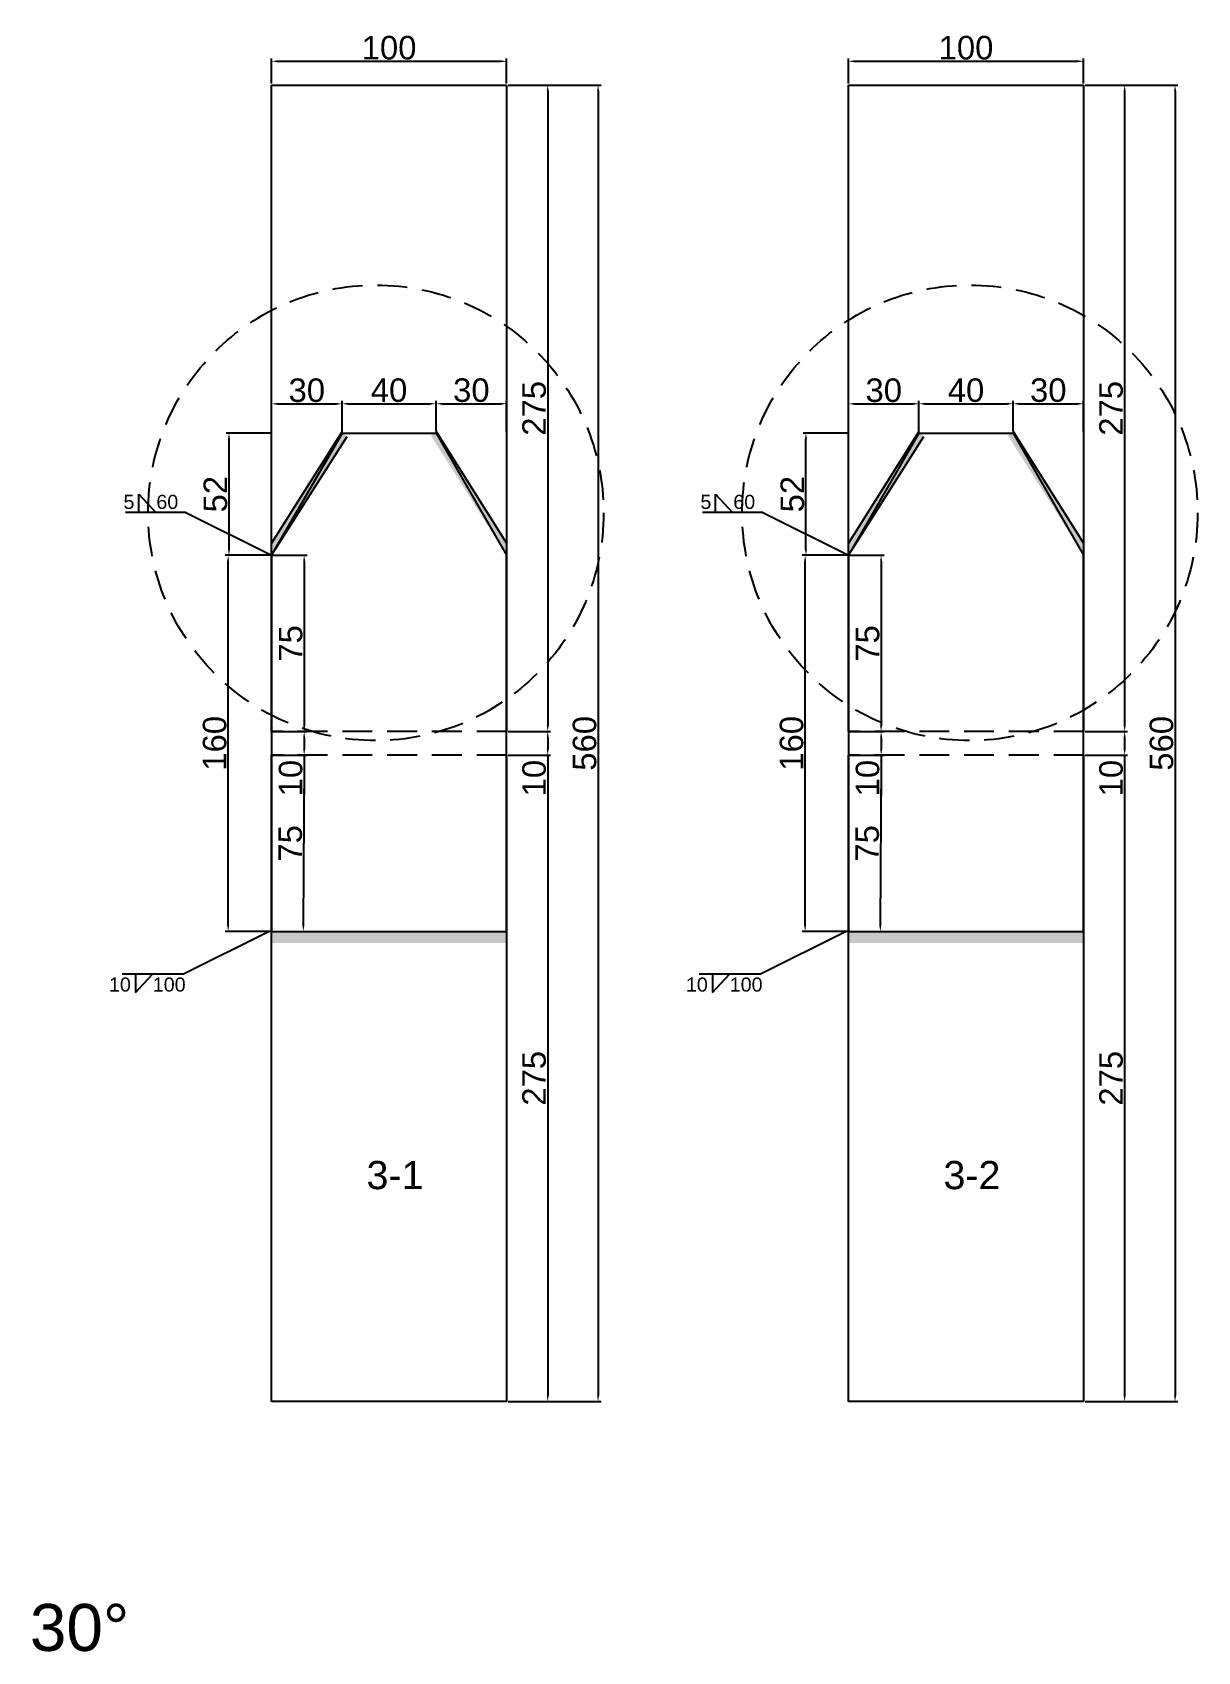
# Model space of a CAD drawing. Header units: millimetres. Extents: x 2042 to 9365, y 311 to 1128.
# Drawn here: x 6239 to 6735, y 311 to 1000 of the extents above; entities that cross this region are included whole.
import ezdxf

# ---------------------------------------------------------------- set-up
doc = ezdxf.new("R2010")
doc.units = ezdxf.units.MM
doc.linetypes.add('DASHED', pattern=[19.05, 12.7, -6.35])
for name, color, linetype in [('切平处', 3, 'DASHED'), ('尺寸标注', 6, 'Continuous'), ('标号', 4, 'Continuous'), ('焊缝', 250, 'Continuous')]:
    doc.layers.add(name, color=color, linetype=linetype)
doc.styles.get("Standard").update_dxf_attribs({"font": 'arial.ttf'})
doc.dimstyles.new('ISO-25-JHF', dxfattribs={"dimtxt": 10, "dimasz": 2.5, "dimexe": 1.25, "dimexo": 0.625, "dimtad": 1, "dimtxsty": 'Standard', "dimcen": 2.5, "dimadec": 0, "dimazin": 0, "dimtfac": 1, "dimtmove": 0, "dimatfit": 3, "dimfxl": 1, "dimarcsym": 0})

# ---------------------------------------------------------------- blocks, each defined once
blk = doc.blocks.new('*D173')
at = {"layer": 'Defpoints', "color": 0, "transparency": 16777216}
for p in [(6440.6, 987.56), (6340.6, 977.42), (6440.6, 977.42)]:
    blk.add_point(p, dxfattribs=at)
at = {"layer": '尺寸标注', "color": 0, "lineweight": -2, "transparency": 16777216}
for p, q in [((6340.6, 978.05), (6340.6, 988.81)), ((6343.1, 987.56), (6438.1, 987.56)), ((6440.6, 978.05), (6440.6, 988.81))]:
    blk.add_line(p, q, dxfattribs=at)
at = {"layer": '尺寸标注', "color": 0, "transparency": 16777216}
for points in [[(6343.1, 987.98), (6343.1, 987.14), (6340.6, 987.56)], [(6438.1, 987.98), (6438.1, 987.14), (6440.6, 987.56)]]:
    blk.add_solid(points, dxfattribs=at)
at = {"layer": '尺寸标注', "color": 0, "transparency": 16777216, "insert": (6390.6, 993.29), "char_height": 10, "attachment_point": 5}
blk.add_mtext('100', dxfattribs=at)
blk = doc.blocks.new('*D174')
at = {"layer": 'Defpoints', "color": 0, "transparency": 16777216}
for p in [(6440.6, 977.42), (6440.6, 702.42), (6458.08, 702.42)]:
    blk.add_point(p, dxfattribs=at)
at = {"layer": '尺寸标注', "color": 0, "lineweight": -2, "transparency": 16777216}
for p, q in [((6441.22, 977.42), (6459.33, 977.42)), ((6458.08, 974.92), (6458.08, 704.92)), ((6441.22, 702.42), (6459.33, 702.42))]:
    blk.add_line(p, q, dxfattribs=at)
at = {"layer": '尺寸标注', "color": 0, "transparency": 16777216}
for points in [[(6457.66, 974.92), (6458.49, 974.92), (6458.08, 977.42)], [(6457.66, 704.92), (6458.49, 704.92), (6458.08, 702.42)]]:
    blk.add_solid(points, dxfattribs=at)
at = {"layer": '尺寸标注', "color": 0, "transparency": 16777216, "insert": (6452.34, 839.92), "char_height": 10, "attachment_point": 5, "rotation": 90}
blk.add_mtext('275', dxfattribs=at)
blk = doc.blocks.new('*D156')
at = {"layer": 'Defpoints', "color": 0, "transparency": 16777216}
for p in [(6322.16, 777.42), (6340.6, 777.42), (6340.6, 617.42)]:
    blk.add_point(p, dxfattribs=at)
at = {"layer": '尺寸标注', "color": 0, "lineweight": -2, "transparency": 16777216}
for p, q in [((6339.97, 777.42), (6320.91, 777.42)), ((6322.16, 619.92), (6322.16, 774.92)), ((6339.97, 617.42), (6320.91, 617.42))]:
    blk.add_line(p, q, dxfattribs=at)
at = {"layer": '尺寸标注', "color": 0, "transparency": 16777216}
for points in [[(6321.74, 774.92), (6322.57, 774.92), (6322.16, 777.42)], [(6321.74, 619.92), (6322.57, 619.92), (6322.16, 617.42)]]:
    blk.add_solid(points, dxfattribs=at)
at = {"layer": '尺寸标注', "color": 0, "transparency": 16777216, "insert": (6316.43, 697.42), "char_height": 10, "attachment_point": 5, "rotation": 90}
blk.add_mtext('160', dxfattribs=at)
blk = doc.blocks.new('*D175')
at = {"layer": 'Defpoints', "color": 0, "transparency": 16777216}
for p in [(6440.6, 702.42), (6440.6, 692.42), (6458.08, 692.42)]:
    blk.add_point(p, dxfattribs=at)
at = {"layer": '尺寸标注', "color": 0, "lineweight": -2, "transparency": 16777216}
for p, q in [((6441.22, 702.42), (6459.33, 702.42)), ((6458.08, 699.92), (6458.08, 694.92)), ((6441.22, 692.42), (6459.33, 692.42)), ((6458.08, 692.42), (6458.08, 675.32))]:
    blk.add_line(p, q, dxfattribs=at)
at = {"layer": '尺寸标注', "color": 0, "transparency": 16777216}
for points in [[(6457.66, 699.92), (6458.49, 699.92), (6458.08, 702.42)], [(6457.66, 694.92), (6458.49, 694.92), (6458.08, 692.42)]]:
    blk.add_solid(points, dxfattribs=at)
at = {"layer": '尺寸标注', "color": 0, "transparency": 16777216, "insert": (6452.34, 682.62), "char_height": 10, "attachment_point": 5, "rotation": 90}
blk.add_mtext('10', dxfattribs=at)
blk = doc.blocks.new('*D176')
at = {"layer": 'Defpoints', "color": 0, "transparency": 16777216}
for p in [(6440.6, 692.42), (6440.6, 417.42), (6458.08, 417.42)]:
    blk.add_point(p, dxfattribs=at)
at = {"layer": '尺寸标注', "color": 0, "lineweight": -2, "transparency": 16777216}
for p, q in [((6441.22, 692.42), (6459.33, 692.42)), ((6458.08, 689.92), (6458.08, 419.92)), ((6441.22, 417.42), (6459.33, 417.42))]:
    blk.add_line(p, q, dxfattribs=at)
at = {"layer": '尺寸标注', "color": 0, "transparency": 16777216}
for points in [[(6457.66, 689.92), (6458.49, 689.92), (6458.08, 692.42)], [(6457.66, 419.92), (6458.49, 419.92), (6458.08, 417.42)]]:
    blk.add_solid(points, dxfattribs=at)
at = {"layer": '尺寸标注', "color": 0, "transparency": 16777216, "insert": (6452.34, 554.92), "char_height": 10, "attachment_point": 5, "rotation": 90}
blk.add_mtext('275', dxfattribs=at)
blk = doc.blocks.new('*D157')
at = {"layer": 'Defpoints', "color": 0, "transparency": 16777216}
for p in [(6440.6, 977.42), (6440.6, 417.42), (6479.53, 417.42)]:
    blk.add_point(p, dxfattribs=at)
at = {"layer": '尺寸标注', "color": 0, "lineweight": -2, "transparency": 16777216}
for p, q in [((6441.22, 977.42), (6480.78, 977.42)), ((6479.53, 974.92), (6479.53, 419.92)), ((6441.22, 417.42), (6480.78, 417.42))]:
    blk.add_line(p, q, dxfattribs=at)
at = {"layer": '尺寸标注', "color": 0, "transparency": 16777216}
for points in [[(6479.11, 974.92), (6479.94, 974.92), (6479.53, 977.42)], [(6479.11, 419.92), (6479.94, 419.92), (6479.53, 417.42)]]:
    blk.add_solid(points, dxfattribs=at)
at = {"layer": '尺寸标注', "color": 0, "transparency": 16777216, "insert": (6473.8, 697.42), "char_height": 10, "attachment_point": 5, "rotation": 90}
blk.add_mtext('560', dxfattribs=at)
blk = doc.blocks.new('*D184')
at = {"layer": 'Defpoints', "color": 0, "transparency": 16777216}
for p in [(6340.6, 777.42), (6340.6, 702.42), (6354.49, 702.42)]:
    blk.add_point(p, dxfattribs=at)
at = {"layer": '尺寸标注', "color": 0, "lineweight": -2, "transparency": 16777216}
for p, q in [((6341.22, 777.42), (6355.74, 777.42)), ((6354.49, 774.92), (6354.49, 704.92)), ((6341.22, 702.42), (6355.74, 702.42))]:
    blk.add_line(p, q, dxfattribs=at)
at = {"layer": '尺寸标注', "color": 0, "transparency": 16777216}
for points in [[(6354.07, 774.92), (6354.9, 774.92), (6354.49, 777.42)], [(6354.07, 704.92), (6354.9, 704.92), (6354.49, 702.42)]]:
    blk.add_solid(points, dxfattribs=at)
at = {"layer": '尺寸标注', "color": 0, "transparency": 16777216, "insert": (6348.78, 739.92), "char_height": 10, "attachment_point": 5, "rotation": 90}
blk.add_mtext('75', dxfattribs=at)
blk = doc.blocks.new('*D185')
at = {"layer": 'Defpoints', "color": 0, "transparency": 16777216}
for p in [(6340.6, 702.42), (6340.6, 692.42), (6354.49, 692.42)]:
    blk.add_point(p, dxfattribs=at)
at = {"layer": '尺寸标注', "color": 0, "lineweight": -2, "transparency": 16777216}
for p, q in [((6341.22, 702.42), (6355.74, 702.42)), ((6354.49, 699.92), (6354.49, 694.92)), ((6341.22, 692.42), (6355.74, 692.42)), ((6354.49, 692.42), (6354.49, 675.32))]:
    blk.add_line(p, q, dxfattribs=at)
at = {"layer": '尺寸标注', "color": 0, "transparency": 16777216}
for points in [[(6354.07, 699.92), (6354.9, 699.92), (6354.49, 702.42)], [(6354.07, 694.92), (6354.9, 694.92), (6354.49, 692.42)]]:
    blk.add_solid(points, dxfattribs=at)
at = {"layer": '尺寸标注', "color": 0, "transparency": 16777216, "insert": (6348.76, 682.62), "char_height": 10, "attachment_point": 5, "rotation": 90}
blk.add_mtext('10', dxfattribs=at)
blk = doc.blocks.new('*D159')
at = {"layer": 'Defpoints', "color": 0, "transparency": 16777216}
for p in [(6340.6, 692.42), (6340.23, 617.42), (6354.12, 617.36)]:
    blk.add_point(p, dxfattribs=at)
at = {"layer": '尺寸标注', "color": 0, "lineweight": -2, "transparency": 16777216}
for p, q in [((6341.22, 692.42), (6355.74, 692.35)), ((6354.48, 689.86), (6354.13, 619.86)), ((6340.86, 617.42), (6355.37, 617.35))]:
    blk.add_line(p, q, dxfattribs=at)
at = {"layer": '尺寸标注', "color": 0, "transparency": 16777216}
for points in [[(6354.06, 689.86), (6354.89, 689.85), (6354.49, 692.36)], [(6353.72, 619.86), (6354.55, 619.85), (6354.12, 617.36)]]:
    blk.add_solid(points, dxfattribs=at)
at = {"layer": '尺寸标注', "color": 0, "transparency": 16777216, "insert": (6348.59, 654.88), "char_height": 10, "attachment_point": 5, "rotation": 89.72111}
blk.add_mtext('75', dxfattribs=at)
blk = doc.blocks.new('*D160')
at = {"layer": 'Defpoints', "color": 0, "transparency": 16777216}
for p in [(6322.51, 829.42), (6340.6, 829.42), (6340.6, 777.42)]:
    blk.add_point(p, dxfattribs=at)
at = {"layer": '尺寸标注', "color": 0, "lineweight": -2, "transparency": 16777216}
for p, q in [((6339.97, 829.42), (6321.26, 829.42)), ((6322.51, 779.92), (6322.51, 826.92)), ((6339.97, 777.42), (6321.26, 777.42))]:
    blk.add_line(p, q, dxfattribs=at)
at = {"layer": '尺寸标注', "color": 0, "transparency": 16777216}
for points in [[(6322.09, 826.92), (6322.93, 826.92), (6322.51, 829.42)], [(6322.09, 779.92), (6322.93, 779.92), (6322.51, 777.42)]]:
    blk.add_solid(points, dxfattribs=at)
at = {"layer": '尺寸标注', "color": 0, "transparency": 16777216, "insert": (6316.78, 803.42), "char_height": 10, "attachment_point": 5, "rotation": 90}
blk.add_mtext('52', dxfattribs=at)
blk = doc.blocks.new('*D187')
at = {"layer": 'Defpoints', "color": 0, "transparency": 16777216}
for p in [(6370.6, 841.83), (6340.6, 829.42), (6370.6, 829.42)]:
    blk.add_point(p, dxfattribs=at)
at = {"layer": '尺寸标注', "color": 0, "lineweight": -2, "transparency": 16777216}
for p, q in [((6340.6, 830.05), (6340.6, 843.08)), ((6343.1, 841.83), (6368.1, 841.83)), ((6370.6, 830.05), (6370.6, 843.08))]:
    blk.add_line(p, q, dxfattribs=at)
at = {"layer": '尺寸标注', "color": 0, "transparency": 16777216}
for points in [[(6343.1, 842.25), (6343.1, 841.41), (6340.6, 841.83)], [(6368.1, 842.25), (6368.1, 841.41), (6370.6, 841.83)]]:
    blk.add_solid(points, dxfattribs=at)
at = {"layer": '尺寸标注', "color": 0, "transparency": 16777216, "insert": (6355.6, 847.56), "char_height": 10, "attachment_point": 5}
blk.add_mtext('30', dxfattribs=at)
blk = doc.blocks.new('*D188')
at = {"layer": 'Defpoints', "color": 0, "transparency": 16777216}
for p in [(6410.6, 841.86), (6370.6, 829.42), (6410.6, 829.42)]:
    blk.add_point(p, dxfattribs=at)
at = {"layer": '尺寸标注', "color": 0, "lineweight": -2, "transparency": 16777216}
for p, q in [((6370.6, 830.05), (6370.6, 843.11)), ((6373.1, 841.86), (6408.1, 841.86)), ((6410.6, 830.05), (6410.6, 843.11))]:
    blk.add_line(p, q, dxfattribs=at)
at = {"layer": '尺寸标注', "color": 0, "transparency": 16777216}
for points in [[(6373.1, 842.28), (6373.1, 841.45), (6370.6, 841.86)], [(6408.1, 842.28), (6408.1, 841.45), (6410.6, 841.86)]]:
    blk.add_solid(points, dxfattribs=at)
at = {"layer": '尺寸标注', "color": 0, "transparency": 16777216, "insert": (6390.6, 847.59), "char_height": 10, "attachment_point": 5}
blk.add_mtext('40', dxfattribs=at)
blk = doc.blocks.new('*D161')
at = {"layer": 'Defpoints', "color": 0, "transparency": 16777216}
for p in [(6440.6, 841.86), (6410.6, 829.42), (6440.6, 829.42)]:
    blk.add_point(p, dxfattribs=at)
at = {"layer": '尺寸标注', "color": 0, "lineweight": -2, "transparency": 16777216}
for p, q in [((6410.6, 830.05), (6410.6, 843.11)), ((6413.1, 841.86), (6438.1, 841.86)), ((6440.6, 830.05), (6440.6, 843.11))]:
    blk.add_line(p, q, dxfattribs=at)
at = {"layer": '尺寸标注', "color": 0, "transparency": 16777216}
for points in [[(6413.1, 842.28), (6413.1, 841.45), (6410.6, 841.86)], [(6438.1, 842.28), (6438.1, 841.45), (6440.6, 841.86)]]:
    blk.add_solid(points, dxfattribs=at)
at = {"layer": '尺寸标注', "color": 0, "transparency": 16777216, "insert": (6425.6, 847.6), "char_height": 10, "attachment_point": 5}
blk.add_mtext('30', dxfattribs=at)
blk = doc.blocks.new('*D225')
at = {"layer": 'Defpoints', "color": 0, "transparency": 16777216}
for p in [(6686.03, 987.56), (6586.03, 977.42), (6686.03, 977.42)]:
    blk.add_point(p, dxfattribs=at)
at = {"layer": '尺寸标注', "color": 0, "lineweight": -2, "transparency": 16777216}
for p, q in [((6586.03, 978.05), (6586.03, 988.81)), ((6588.53, 987.56), (6683.53, 987.56)), ((6686.03, 978.05), (6686.03, 988.81))]:
    blk.add_line(p, q, dxfattribs=at)
at = {"layer": '尺寸标注', "color": 0, "transparency": 16777216}
for points in [[(6588.53, 987.98), (6588.53, 987.14), (6586.03, 987.56)], [(6683.53, 987.98), (6683.53, 987.14), (6686.03, 987.56)]]:
    blk.add_solid(points, dxfattribs=at)
at = {"layer": '尺寸标注', "color": 0, "transparency": 16777216, "insert": (6636.03, 993.29), "char_height": 10, "attachment_point": 5}
blk.add_mtext('100', dxfattribs=at)
blk = doc.blocks.new('*D226')
at = {"layer": 'Defpoints', "color": 0, "transparency": 16777216}
for p in [(6686.03, 977.42), (6686.03, 702.42), (6703.51, 702.42)]:
    blk.add_point(p, dxfattribs=at)
at = {"layer": '尺寸标注', "color": 0, "lineweight": -2, "transparency": 16777216}
for p, q in [((6686.66, 977.42), (6704.76, 977.42)), ((6703.51, 974.92), (6703.51, 704.92)), ((6686.66, 702.42), (6704.76, 702.42))]:
    blk.add_line(p, q, dxfattribs=at)
at = {"layer": '尺寸标注', "color": 0, "transparency": 16777216}
for points in [[(6703.09, 974.92), (6703.93, 974.92), (6703.51, 977.42)], [(6703.09, 704.92), (6703.93, 704.92), (6703.51, 702.42)]]:
    blk.add_solid(points, dxfattribs=at)
at = {"layer": '尺寸标注', "color": 0, "transparency": 16777216, "insert": (6697.78, 839.92), "char_height": 10, "attachment_point": 5, "rotation": 90}
blk.add_mtext('275', dxfattribs=at)
blk = doc.blocks.new('*D220')
at = {"layer": 'Defpoints', "color": 0, "transparency": 16777216}
for p in [(6567.59, 777.42), (6586.03, 777.42), (6586.03, 617.42)]:
    blk.add_point(p, dxfattribs=at)
at = {"layer": '尺寸标注', "color": 0, "lineweight": -2, "transparency": 16777216}
for p, q in [((6585.41, 777.42), (6566.34, 777.42)), ((6567.59, 619.92), (6567.59, 774.92)), ((6585.41, 617.42), (6566.34, 617.42))]:
    blk.add_line(p, q, dxfattribs=at)
at = {"layer": '尺寸标注', "color": 0, "transparency": 16777216}
for points in [[(6567.17, 774.92), (6568.01, 774.92), (6567.59, 777.42)], [(6567.17, 619.92), (6568.01, 619.92), (6567.59, 617.42)]]:
    blk.add_solid(points, dxfattribs=at)
at = {"layer": '尺寸标注', "color": 0, "transparency": 16777216, "insert": (6561.86, 697.42), "char_height": 10, "attachment_point": 5, "rotation": 90}
blk.add_mtext('160', dxfattribs=at)
blk = doc.blocks.new('*D227')
at = {"layer": 'Defpoints', "color": 0, "transparency": 16777216}
for p in [(6686.03, 702.42), (6686.03, 692.42), (6703.51, 692.42)]:
    blk.add_point(p, dxfattribs=at)
at = {"layer": '尺寸标注', "color": 0, "lineweight": -2, "transparency": 16777216}
for p, q in [((6686.66, 702.42), (6704.76, 702.42)), ((6703.51, 699.92), (6703.51, 694.92)), ((6686.66, 692.42), (6704.76, 692.42)), ((6703.51, 692.42), (6703.51, 675.32))]:
    blk.add_line(p, q, dxfattribs=at)
at = {"layer": '尺寸标注', "color": 0, "transparency": 16777216}
for points in [[(6703.09, 699.92), (6703.93, 699.92), (6703.51, 702.42)], [(6703.09, 694.92), (6703.93, 694.92), (6703.51, 692.42)]]:
    blk.add_solid(points, dxfattribs=at)
at = {"layer": '尺寸标注', "color": 0, "transparency": 16777216, "insert": (6697.78, 682.62), "char_height": 10, "attachment_point": 5, "rotation": 90}
blk.add_mtext('10', dxfattribs=at)
blk = doc.blocks.new('*D228')
at = {"layer": 'Defpoints', "color": 0, "transparency": 16777216}
for p in [(6686.03, 692.42), (6686.03, 417.42), (6703.51, 417.42)]:
    blk.add_point(p, dxfattribs=at)
at = {"layer": '尺寸标注', "color": 0, "lineweight": -2, "transparency": 16777216}
for p, q in [((6686.66, 692.42), (6704.76, 692.42)), ((6703.51, 689.92), (6703.51, 419.92)), ((6686.66, 417.42), (6704.76, 417.42))]:
    blk.add_line(p, q, dxfattribs=at)
at = {"layer": '尺寸标注', "color": 0, "transparency": 16777216}
for points in [[(6703.09, 689.92), (6703.93, 689.92), (6703.51, 692.42)], [(6703.09, 419.92), (6703.93, 419.92), (6703.51, 417.42)]]:
    blk.add_solid(points, dxfattribs=at)
at = {"layer": '尺寸标注', "color": 0, "transparency": 16777216, "insert": (6697.78, 554.92), "char_height": 10, "attachment_point": 5, "rotation": 90}
blk.add_mtext('275', dxfattribs=at)
blk = doc.blocks.new('*D221')
at = {"layer": 'Defpoints', "color": 0, "transparency": 16777216}
for p in [(6686.03, 977.42), (6686.03, 417.42), (6724.96, 417.42)]:
    blk.add_point(p, dxfattribs=at)
at = {"layer": '尺寸标注', "color": 0, "lineweight": -2, "transparency": 16777216}
for p, q in [((6686.66, 977.42), (6726.21, 977.42)), ((6724.96, 974.92), (6724.96, 419.92)), ((6686.66, 417.42), (6726.21, 417.42))]:
    blk.add_line(p, q, dxfattribs=at)
at = {"layer": '尺寸标注', "color": 0, "transparency": 16777216}
for points in [[(6724.54, 974.92), (6725.38, 974.92), (6724.96, 977.42)], [(6724.54, 419.92), (6725.38, 419.92), (6724.96, 417.42)]]:
    blk.add_solid(points, dxfattribs=at)
at = {"layer": '尺寸标注', "color": 0, "transparency": 16777216, "insert": (6719.23, 697.42), "char_height": 10, "attachment_point": 5, "rotation": 90}
blk.add_mtext('560', dxfattribs=at)
blk = doc.blocks.new('*D229')
at = {"layer": 'Defpoints', "color": 0, "transparency": 16777216}
for p in [(6586.03, 777.42), (6586.03, 702.42), (6599.92, 702.42)]:
    blk.add_point(p, dxfattribs=at)
at = {"layer": '尺寸标注', "color": 0, "lineweight": -2, "transparency": 16777216}
for p, q in [((6586.66, 777.42), (6601.17, 777.42)), ((6599.92, 774.92), (6599.92, 704.92)), ((6586.66, 702.42), (6601.17, 702.42))]:
    blk.add_line(p, q, dxfattribs=at)
at = {"layer": '尺寸标注', "color": 0, "transparency": 16777216}
for points in [[(6599.5, 774.92), (6600.34, 774.92), (6599.92, 777.42)], [(6599.5, 704.92), (6600.34, 704.92), (6599.92, 702.42)]]:
    blk.add_solid(points, dxfattribs=at)
at = {"layer": '尺寸标注', "color": 0, "transparency": 16777216, "insert": (6594.21, 739.92), "char_height": 10, "attachment_point": 5, "rotation": 90}
blk.add_mtext('75', dxfattribs=at)
blk = doc.blocks.new('*D230')
at = {"layer": 'Defpoints', "color": 0, "transparency": 16777216}
for p in [(6586.03, 702.42), (6586.03, 692.42), (6599.92, 692.42)]:
    blk.add_point(p, dxfattribs=at)
at = {"layer": '尺寸标注', "color": 0, "lineweight": -2, "transparency": 16777216}
for p, q in [((6586.66, 702.42), (6601.17, 702.42)), ((6599.92, 699.92), (6599.92, 694.92)), ((6586.66, 692.42), (6601.17, 692.42)), ((6599.92, 692.42), (6599.92, 675.32))]:
    blk.add_line(p, q, dxfattribs=at)
at = {"layer": '尺寸标注', "color": 0, "transparency": 16777216}
for points in [[(6599.5, 699.92), (6600.34, 699.92), (6599.92, 702.42)], [(6599.5, 694.92), (6600.34, 694.92), (6599.92, 692.42)]]:
    blk.add_solid(points, dxfattribs=at)
at = {"layer": '尺寸标注', "color": 0, "transparency": 16777216, "insert": (6594.19, 682.62), "char_height": 10, "attachment_point": 5, "rotation": 90}
blk.add_mtext('10', dxfattribs=at)
blk = doc.blocks.new('*D222')
at = {"layer": 'Defpoints', "color": 0, "transparency": 16777216}
for p in [(6586.03, 692.42), (6585.67, 617.42), (6599.56, 617.36)]:
    blk.add_point(p, dxfattribs=at)
at = {"layer": '尺寸标注', "color": 0, "lineweight": -2, "transparency": 16777216}
for p, q in [((6586.66, 692.42), (6601.17, 692.35)), ((6599.91, 689.86), (6599.57, 619.86)), ((6586.29, 617.42), (6600.81, 617.35))]:
    blk.add_line(p, q, dxfattribs=at)
at = {"layer": '尺寸标注', "color": 0, "transparency": 16777216}
for points in [[(6599.49, 689.86), (6600.33, 689.85), (6599.92, 692.36)], [(6599.15, 619.86), (6599.98, 619.85), (6599.56, 617.36)]]:
    blk.add_solid(points, dxfattribs=at)
at = {"layer": '尺寸标注', "color": 0, "transparency": 16777216, "insert": (6594.03, 654.88), "char_height": 10, "attachment_point": 5, "rotation": 89.72111}
blk.add_mtext('75', dxfattribs=at)
blk = doc.blocks.new('*D223')
at = {"layer": 'Defpoints', "color": 0, "transparency": 16777216}
for p in [(6567.94, 829.42), (6586.03, 829.42), (6586.03, 777.42)]:
    blk.add_point(p, dxfattribs=at)
at = {"layer": '尺寸标注', "color": 0, "lineweight": -2, "transparency": 16777216}
for p, q in [((6585.41, 829.42), (6566.69, 829.42)), ((6567.94, 779.92), (6567.94, 826.92)), ((6585.41, 777.42), (6566.69, 777.42))]:
    blk.add_line(p, q, dxfattribs=at)
at = {"layer": '尺寸标注', "color": 0, "transparency": 16777216}
for points in [[(6567.53, 826.92), (6568.36, 826.92), (6567.94, 829.42)], [(6567.53, 779.92), (6568.36, 779.92), (6567.94, 777.42)]]:
    blk.add_solid(points, dxfattribs=at)
at = {"layer": '尺寸标注', "color": 0, "transparency": 16777216, "insert": (6562.21, 803.42), "char_height": 10, "attachment_point": 5, "rotation": 90}
blk.add_mtext('52', dxfattribs=at)
blk = doc.blocks.new('*D231')
at = {"layer": 'Defpoints', "color": 0, "transparency": 16777216}
for p in [(6616.03, 841.83), (6586.03, 829.42), (6616.03, 829.42)]:
    blk.add_point(p, dxfattribs=at)
at = {"layer": '尺寸标注', "color": 0, "lineweight": -2, "transparency": 16777216}
for p, q in [((6586.03, 830.05), (6586.03, 843.08)), ((6588.53, 841.83), (6613.53, 841.83)), ((6616.03, 830.05), (6616.03, 843.08))]:
    blk.add_line(p, q, dxfattribs=at)
at = {"layer": '尺寸标注', "color": 0, "transparency": 16777216}
for points in [[(6588.53, 842.25), (6588.53, 841.41), (6586.03, 841.83)], [(6613.53, 842.25), (6613.53, 841.41), (6616.03, 841.83)]]:
    blk.add_solid(points, dxfattribs=at)
at = {"layer": '尺寸标注', "color": 0, "transparency": 16777216, "insert": (6601.03, 847.56), "char_height": 10, "attachment_point": 5}
blk.add_mtext('30', dxfattribs=at)
blk = doc.blocks.new('*D232')
at = {"layer": 'Defpoints', "color": 0, "transparency": 16777216}
for p in [(6656.03, 841.86), (6616.03, 829.42), (6656.03, 829.42)]:
    blk.add_point(p, dxfattribs=at)
at = {"layer": '尺寸标注', "color": 0, "lineweight": -2, "transparency": 16777216}
for p, q in [((6616.03, 830.05), (6616.03, 843.11)), ((6618.53, 841.86), (6653.53, 841.86)), ((6656.03, 830.05), (6656.03, 843.11))]:
    blk.add_line(p, q, dxfattribs=at)
at = {"layer": '尺寸标注', "color": 0, "transparency": 16777216}
for points in [[(6618.53, 842.28), (6618.53, 841.45), (6616.03, 841.86)], [(6653.53, 842.28), (6653.53, 841.45), (6656.03, 841.86)]]:
    blk.add_solid(points, dxfattribs=at)
at = {"layer": '尺寸标注', "color": 0, "transparency": 16777216, "insert": (6636.03, 847.59), "char_height": 10, "attachment_point": 5}
blk.add_mtext('40', dxfattribs=at)
blk = doc.blocks.new('*D224')
at = {"layer": 'Defpoints', "color": 0, "transparency": 16777216}
for p in [(6686.03, 841.86), (6656.03, 829.42), (6686.03, 829.42)]:
    blk.add_point(p, dxfattribs=at)
at = {"layer": '尺寸标注', "color": 0, "lineweight": -2, "transparency": 16777216}
for p, q in [((6656.03, 830.05), (6656.03, 843.11)), ((6658.53, 841.86), (6683.53, 841.86)), ((6686.03, 830.05), (6686.03, 843.11))]:
    blk.add_line(p, q, dxfattribs=at)
at = {"layer": '尺寸标注', "color": 0, "transparency": 16777216}
for points in [[(6658.53, 842.28), (6658.53, 841.45), (6656.03, 841.86)], [(6683.53, 842.28), (6683.53, 841.45), (6686.03, 841.86)]]:
    blk.add_solid(points, dxfattribs=at)
at = {"layer": '尺寸标注', "color": 0, "transparency": 16777216, "insert": (6671.03, 847.6), "char_height": 10, "attachment_point": 5}
blk.add_mtext('30', dxfattribs=at)

msp = doc.modelspace()

# ---------------------------------------------------------------- hatches: boundary and pattern name
at = {"layer": '焊缝'}
h = msp.add_hatch(color=250, dxfattribs=at)
h.dxf.hatch_style = 1
h.paths.add_polyline_path([(6340.597, 782.526), (6340.597, 777.423), (6372.714, 827.924), (6370.597, 830.048)])
h = msp.add_hatch(color=250, dxfattribs=at)
h.dxf.hatch_style = 1
h.paths.add_polyline_path([(6440.597, 782.526), (6440.597, 777.423), (6408.441, 828.294), (6410.597, 830.048)])
h = msp.add_hatch(color=250, dxfattribs=at)
h.dxf.hatch_style = 1
h.paths.add_polyline_path([(6586.03, 782.526), (6586.03, 777.423), (6618.148, 827.924), (6616.03, 830.048)])
h = msp.add_hatch(color=250, dxfattribs=at)
h.dxf.hatch_style = 1
h.paths.add_polyline_path([(6686.03, 782.526), (6686.03, 777.423), (6653.874, 828.294), (6656.03, 830.048)])
h = msp.add_hatch(color=250, dxfattribs=at)
h.dxf.hatch_style = 1
h.paths.add_polyline_path([(6340.597, 612.423), (6340.597, 617.423), (6440.597, 617.423), (6440.592, 612.423)])
h = msp.add_hatch(color=250, dxfattribs=at)
h.dxf.hatch_style = 1
h.paths.add_polyline_path([(6586.03, 612.423), (6586.03, 617.423), (6686.03, 617.423), (6686.025, 612.423)])

# ---------------------------------------------------------------- linework, layer by layer
for p, q in [((6340.597, 977.423), (6440.597, 977.423)), ((6340.597, 702.423), (6340.597, 977.423)), ((6440.597, 977.423), (6440.597, 702.423)), ((6586.03, 977.423), (6686.03, 977.423)), ((6586.03, 702.423), (6586.03, 977.423)), ((6686.03, 977.423), (6686.03, 702.423)), ((6370.597, 829.423), (6340.597, 777.423)), ((6370.597, 829.423), (6410.597, 829.423)), ((6410.597, 829.423), (6440.597, 777.423)), ((6616.03, 829.423), (6586.03, 777.423)), ((6616.03, 829.423), (6656.03, 829.423)), ((6656.03, 829.423), (6686.03, 777.423)), ((6340.597, 777.423), (6340.597, 617.423)), ((6440.597, 617.423), (6440.597, 777.423)), ((6586.03, 777.423), (6586.03, 617.423)), ((6686.03, 617.423), (6686.03, 777.423)), ((6340.597, 417.423), (6340.597, 692.423)), ((6440.597, 692.423), (6440.597, 417.423)), ((6586.03, 417.423), (6586.03, 692.423)), ((6686.03, 692.423), (6686.03, 417.423)), ((6340.597, 617.423), (6440.597, 617.423)), ((6586.03, 617.423), (6686.03, 617.423)), ((6440.597, 417.423), (6340.597, 417.423)), ((6686.03, 417.423), (6586.03, 417.423))]:
    msp.add_line(p, q)
at = {"linetype": 'DASHED'}
for p, q in [((6440.597, 702.423), (6340.597, 702.423)), ((6686.03, 702.423), (6586.03, 702.423)), ((6440.597, 692.423), (6340.597, 692.423)), ((6686.03, 692.423), (6586.03, 692.423))]:
    msp.add_line(p, q, dxfattribs=at)
at = {"layer": '切平处'}
for centre in [(6384.987, 795.486), (6637.68, 795.486)]:
    msp.add_circle(centre, 96.875, dxfattribs=at)
at = {"layer": '尺寸标注'}
for p, q in [((6284.093, 795.613), (6284.093, 803.378)), ((6284.093, 803.378), (6291.324, 795.613)), ((6529.526, 795.613), (6529.526, 803.378)), ((6529.526, 803.378), (6536.758, 795.613)), ((6304.206, 795.613), (6278.443, 795.613)), ((6304.206, 795.613), (6340.597, 777.423)), ((6549.639, 795.613), (6523.876, 795.613)), ((6549.639, 795.613), (6586.03, 777.423)), ((6302.892, 599.234), (6339.283, 617.423)), ((6548.325, 599.234), (6584.717, 617.423)), ((6302.892, 599.234), (6277.129, 599.234)), ((6282.779, 599.234), (6282.779, 591.469)), ((6282.779, 591.469), (6290.011, 599.234)), ((6548.325, 599.234), (6522.563, 599.234)), ((6528.212, 599.234), (6528.212, 591.469)), ((6528.212, 591.469), (6535.444, 599.234))]:
    msp.add_line(p, q, dxfattribs=at)
at = {"layer": '焊缝'}
for p, q in [((6370.597, 830.048), (6340.592, 782.526)), ((6340.597, 777.423), (6372.714, 827.924)), ((6410.597, 830.048), (6440.602, 782.526)), ((6616.03, 830.048), (6586.025, 782.526)), ((6586.03, 777.423), (6618.148, 827.924)), ((6656.03, 830.048), (6686.036, 782.526)), ((6340.597, 617.423), (6440.597, 617.423)), ((6586.03, 617.423), (6686.03, 617.423))]:
    msp.add_line(p, q, dxfattribs=at)

# ---------------------------------------------------------------- texts
at = {"insert": (6237.805, 331.317), "char_height": 20, "attachment_point": 1}
msp.add_mtext_dynamic_manual_height_columns('30° ', width=70.10425, gutter_width=12.5, heights=[0], dxfattribs=at)
at = {"layer": '尺寸标注', "char_height": 6}
for s, insert, attachment_point in [('5    60', (6277.623, 803.13), 1), ('5    60', (6523.056, 803.13), 1), ('\\pt0;10    100', (6271.437, 591.717), 7), ('\\pt0;10    100', (6516.871, 591.717), 7)]:
    msp.add_mtext_dynamic_manual_height_columns(s, width=68.30832, gutter_width=12.5, heights=[0], dxfattribs=dict(at, insert=insert, attachment_point=attachment_point))
at = {"layer": '标号', "char_height": 12, "attachment_point": 7}
for s, heights, insert in [('3-1 ', [0], (6381.013, 507.589)), ('3-2', [9.759], (6626.446, 507.589))]:
    msp.add_mtext_dynamic_manual_height_columns(s, width=70.10425, gutter_width=12.5, heights=heights, dxfattribs=dict(at, insert=insert))

# ---------------------------------------------------------------- dimensions: what is measured, and where the dimension line sits
at = {"layer": '尺寸标注'}
for p1, p2, distance, picture, middle in [((6340.597, 977.423), (6440.597, 977.423), 10.138, '*D173', (6390.597, 993.292)), ((6586.03, 977.423), (6686.03, 977.423), 10.138, '*D225', (6636.03, 993.292)), ((6440.597, 977.423), (6440.597, 702.423), 17.478, '*D174', (6452.345, 839.923)), ((6440.597, 977.423), (6440.597, 417.423), 38.931, '*D157', (6473.797, 697.423)), ((6686.03, 977.423), (6686.03, 702.423), 17.478, '*D226', (6697.778, 839.923)), ((6686.03, 977.423), (6686.03, 417.423), 38.931, '*D221', (6719.23, 697.423)), ((6370.597, 829.423), (6410.597, 829.423), 12.44, '*D188', (6390.597, 847.594)), ((6410.597, 829.423), (6440.597, 829.423), 12.44, '*D161', (6425.597, 847.597)), ((6616.03, 829.423), (6656.03, 829.423), 12.44, '*D232', (6636.03, 847.594)), ((6656.03, 829.423), (6686.03, 829.423), 12.44, '*D224', (6671.03, 847.597)), ((6340.597, 829.423), (6370.597, 829.423), 12.406, '*D187', (6355.597, 847.563)), ((6586.03, 829.423), (6616.03, 829.423), 12.406, '*D231', (6601.03, 847.563)), ((6340.597, 777.423), (6340.597, 829.423), 18.088, '*D160', (6316.778, 803.423)), ((6586.03, 777.423), (6586.03, 829.423), 18.088, '*D223', (6562.212, 803.423)), ((6340.597, 617.423), (6340.597, 777.423), 18.44, '*D156', (6316.426, 697.423)), ((6340.597, 777.423), (6340.597, 702.423), 13.891, '*D184', (6348.778, 739.923)), ((6586.03, 617.423), (6586.03, 777.423), 18.44, '*D220', (6561.86, 697.423)), ((6586.03, 777.423), (6586.03, 702.423), 13.891, '*D229', (6594.211, 739.923)), ((6340.597, 702.423), (6340.597, 692.423), 13.891, '*D185', (6348.757, 682.624)), ((6440.597, 702.423), (6440.597, 692.423), 17.478, '*D175', (6452.345, 682.624)), ((6586.03, 702.423), (6586.03, 692.423), 13.891, '*D230', (6594.191, 682.624)), ((6686.03, 702.423), (6686.03, 692.423), 17.478, '*D227', (6697.778, 682.624)), ((6340.597, 692.423), (6340.232, 617.423), 13.891, '*D159', (6348.595, 654.884)), ((6440.597, 692.423), (6440.597, 417.423), 17.478, '*D176', (6452.345, 554.923)), ((6586.03, 692.423), (6585.665, 617.423), 13.891, '*D222', (6594.028, 654.884)), ((6686.03, 692.423), (6686.03, 417.423), 17.478, '*D228', (6697.778, 554.923))]:
    dim = msp.add_aligned_dim(p1=p1, p2=p2, distance=distance, dimstyle='ISO-25-JHF', dxfattribs=at)
    dim.commit()
    dim.dimension.update_dxf_attribs({"geometry": picture, "text_midpoint": middle})

doc.saveas('drawing.dxf')
